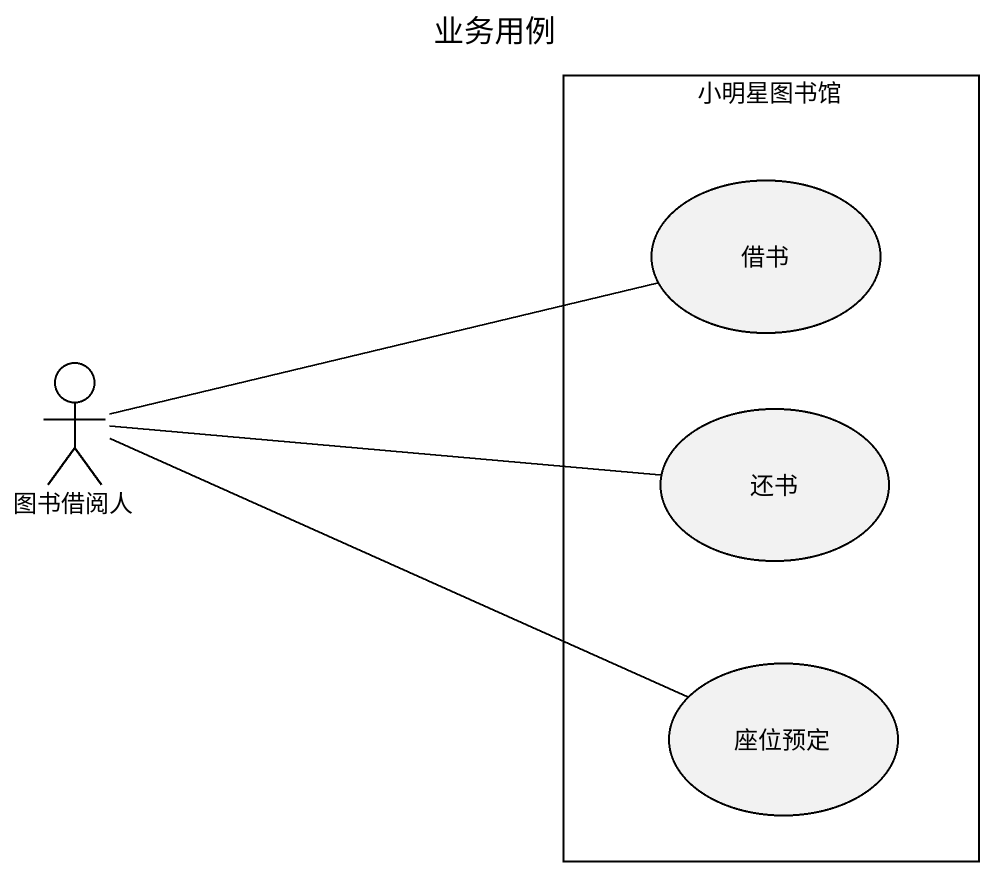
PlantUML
@startuml
title 业务用例
rectangle 小明星图书馆 {
  usecase 借书
  usecase 还书
  usecase 座位预定
}
actor 图书借阅人
图书借阅人 -right- 借书
图书借阅人 -right- 还书
图书借阅人 -right- 座位预定
@enduml
